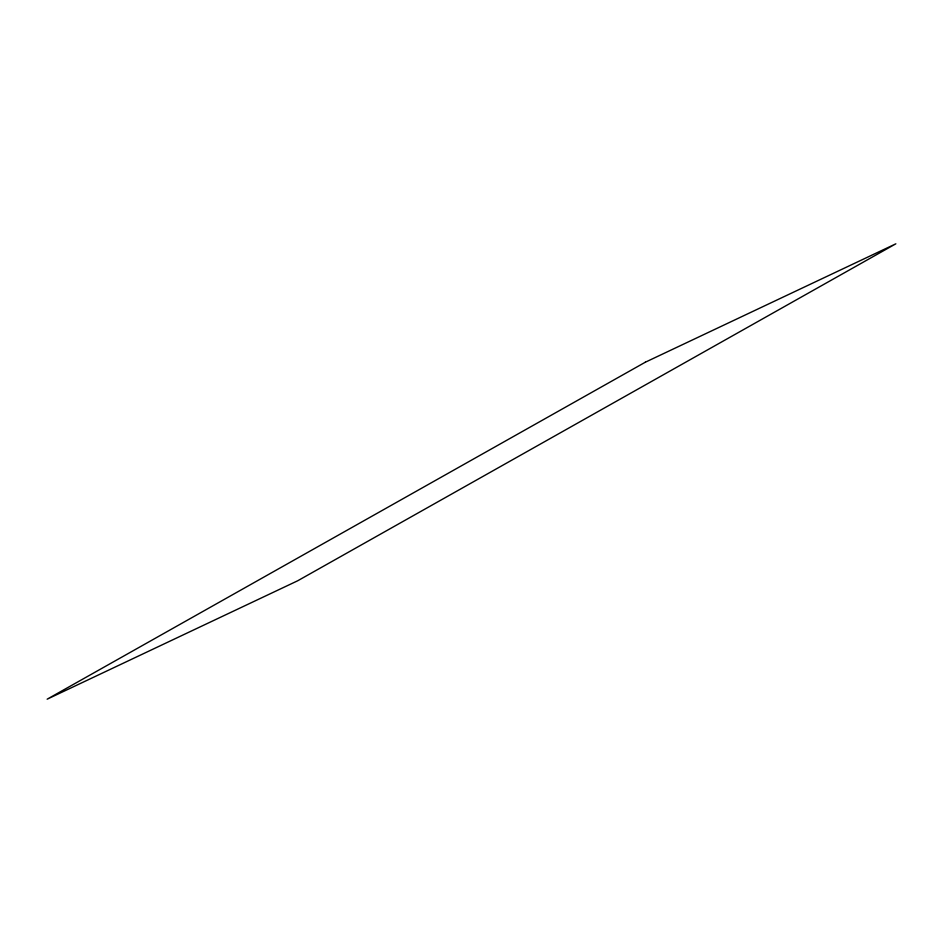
<?xml version="1.0" encoding="UTF-8"?>
<svg xmlns="http://www.w3.org/2000/svg" width="943" height="943" viewBox="0 0 943 943"><rect width="100%" height="100%" fill="white"/><g stroke="black" fill="none" stroke-linecap="round" stroke-linejoin="round"><path stroke-width="1.41" d="M645.318 362.218L47.15 699.187L297.682 580.782L895.85 243.813L645.318 362.218"/></g></svg>
